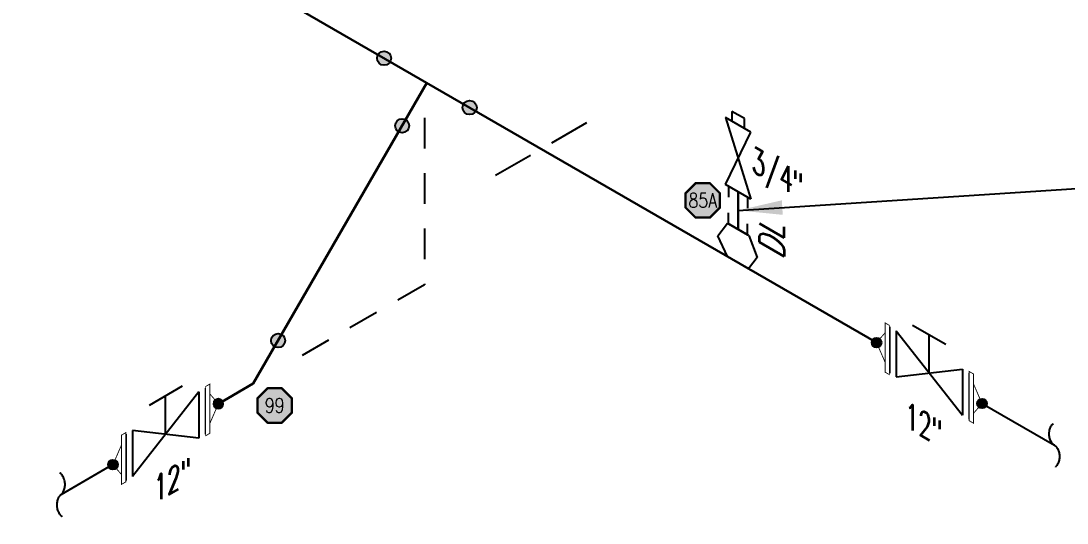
# Model space of a CAD drawing. Header units: inches. Extents: x 0.1 to 17.4, y 0.1 to 11.4.
# Drawn here: x 8.999 to 13.253, y 3.721 to 5.763 of the extents above; entities that cross this region are included whole.
import ezdxf
from ezdxf.enums import TextEntityAlignment as Align

# ---------------------------------------------------------------- set-up
doc = ezdxf.new("R2010")
doc.units = ezdxf.units.IN
doc.header["$MEASUREMENT"] = 0
doc.linetypes.add('HIDDEN2', pattern=[0.1875, 0.125, -0.0625])
for name, color, linetype in [('3', 1, 'Continuous'), ('COMP', 1, 'Continuous'), ('DL', 20, 'Continuous'), ('FITTINGS', 4, 'Continuous'), ('PART_PCML', 7, 'Continuous'), ('PART_SelectedCML_RT', 132, 'Continuous'), ('PIPE-ANNO', 150, 'HIDDEN2'), ('TEXT', 7, 'Continuous'), ('UNAS.PIPE', 251, 'Continuous'), ('WELD POINTS', 41, 'Continuous'), ('Welds', 7, 'Continuous')]:
    doc.layers.add(name, color=color, linetype=linetype)
doc.layers.add('PIPE', color=7, linetype='Continuous', lineweight=30)
doc.styles.add('ISO30', font='simplex.shx', dxfattribs={"width": 0.85, "oblique": 30, "height": 0.075})
doc.styles.add('PART_Standard', font='romans', dxfattribs={"width": 0.8, "height": 0.09})
doc.styles.add('SIMPLEX', font='ROMANS')
doc.styles.get("Standard").update_dxf_attribs({"font": 'arial.ttf'})
doc.dimstyles.get("Standard").update_dxf_attribs({"dimtxt": 0.18, "dimasz": 0.18, "dimexe": 0.18, "dimexo": 0.0625, "dimgap": 0.09, "dimtad": 0, "dimtih": 1, "dimtoh": 1, "dimdec": 4, "dimzin": 0, "dimdsep": 46, "dimtxsty": 'Standard', "dimcen": 0.09, "dimadec": 0, "dimazin": 0, "dimtfac": 1, "dimtdec": 4, "dimtofl": 0, "dimtmove": 0, "dimatfit": 3, "dimfxl": 1, "dimtolj": 1, "dimtzin": 0, "dimarcsym": 0})

# ---------------------------------------------------------------- blocks, each defined once
blk = doc.blocks.new('3_VALVE_FLANGE_GATE_30')
at = {"color": 0, "linetype": 'ByBlock', "lineweight": -2}
blk.add_wipeout([(-0.1624, -0.1875), (-0.1353, -0.1719), (0, 0), (0.1353, -0.0156), (0.1624, 0), (0.1624, 0.1875), (0.1353, 0.1719), (0, 0), (-0.1353, 0.0156), (-0.1624, 0)], dxfattribs=at)
for p, q in [((0.1353, 0.1719), (-0.1353, -0.1719)), ((0.0677, 0.1953), (-0.0677, 0.1172)), ((0.1353, 0.1719), (0.1353, -0.0156)), ((0.1624, 0.1875), (0.1624, 0)), ((0, 0), (0, 0.1563)), ((-0.1624, 0), (-0.1624, -0.1875)), ((-0.1353, 0.0156), (-0.1353, -0.1719)), ((0.1353, -0.0156), (-0.1353, 0.0156))]:
    blk.add_line(p, q, dxfattribs=at)
blk = doc.blocks.new('AM9A04')
at = {"linetype": 'Continuous', "const_width": 0.01}
blk.add_lwpolyline([(0, -0.289), (0, 0.289), (-0.05, 0.318), (-0.05, -0.26)], close=True, dxfattribs=at)
at = {"const_width": 0.01}
blk.add_lwpolyline([(-0.05, -0.144), (-0.15, 0.087), (-0.05, 0.202)], dxfattribs=at)
blk = doc.blocks.new('A09')
at = {"layer": 'Welds'}
h = blk.add_hatch(color=256, dxfattribs=at)
h.dxf.hatch_style = 1
h.paths.add_polyline_path([(-0.03, 0, 1), (0.03, 0, 1)])
blk.add_circle((0, 0), 0.03, dxfattribs=at)
blk = doc.blocks.new('*U82')
blk.add_wipeout([(0.052, -0.03), (0.0173, -0.07), (0.0173, -0.1101), (0, -0.1001), (0, 0.1001), (0.0173, 0.0901), (0.0173, 0.05)]).dxf.layer = 'COMP'
at = {"layer": '3', "xscale": 0.65, "yscale": 0.65, "zscale": 0.65}
blk.add_blockref('A09', (0.052, -0.03), dxfattribs=at)
at = {"layer": 'COMP', "xscale": 0.3466300616258731, "yscale": 0.3466300616258731, "zscale": 0.3466300616258731, "rotation": 180}
blk.add_blockref('AM9A04', (0, 0), dxfattribs=at)
blk = doc.blocks.new('1_Text_30')
at = {"layer": 'TEXT', "style": 'PART_Standard', "oblique": 30, "width": 0.8}
blk.add_attdef('TEXT', (0, 0), '', height=0.09, rotation=30, dxfattribs=at)
blk = doc.blocks.new('1_BREAK-PIPE_PIPE_00')
at = {"color": 0, "linetype": 'ByBlock', "lineweight": -2}
for centre, major_axis in [((-0.0298, 0.0919), (0, -0.101)), ((0.0298, -0.0919), (0, 0.101))]:
    blk.add_ellipse(centre, major_axis=major_axis, ratio=0.711978, start_param=0.427466, end_param=3.141593, dxfattribs=at)
blk = doc.blocks.new('1_Tilde_30')
at = {"layer": 'PIPE-ANNO', "xscale": -0.5000000000000001, "yscale": 0.5000000000000001, "zscale": 0.5000000000000001, "rotation": 114.4010914305396}
blk.add_blockref('1_BREAK-PIPE_PIPE_00', (0, 0), dxfattribs=at)
blk = doc.blocks.new('2_WELD_SINGLE_00')
at = {"linetype": 'ByBlock', "lineweight": -2}
h = blk.add_hatch(color=0, dxfattribs=at)
edge = h.paths.add_edge_path()
edge.add_arc((0, 0), 0.0286, 0, 360)
at = {"color": 0, "linetype": 'ByBlock', "lineweight": -2}
blk.add_circle((0, 0), 0.0286, dxfattribs=at)
blk = doc.blocks.new('*U83')
at = {"layer": 'WELD POINTS'}
for p, rotation in [((-0.174, 0.1004), 59.99999999999959), ((0.174, -0.1004), 150), ((-0.1004, -0.174), 329.9999999999994)]:
    blk.add_blockref('2_WELD_SINGLE_00', p, dxfattribs=dict(at, rotation=rotation))
blk = doc.blocks.new('4_SUPPORT_I-BEAM_30')
at = {"color": 0, "linetype": 'ByBlock', "lineweight": -2}
for p, q in [((-0.0435, 0.0251), (-0.1857, 0.1072)), ((0.1857, -0.1072), (0.0435, -0.0251))]:
    blk.add_line(p, q, dxfattribs=at)
blk = doc.blocks.new('O-let 2')
at = {"layer": 'FITTINGS', "linetype": 'ByBlock'}
for p, q in [((11.0972, 20.3791), (11.136, 20.4308)), ((11.2238, 20.3801), (11.136, 20.4308)), ((11.1362, 20.2951), (11.0972, 20.3791)), ((11.2238, 20.3801), (11.2567, 20.2906)), ((11.2227, 20.2452), (11.1362, 20.2951)), ((11.2567, 20.2906), (11.2227, 20.2452))]:
    blk.add_line(p, q, dxfattribs=at)
blk = doc.blocks.new('Bleeder Valve 4')
at = {"layer": 'FITTINGS', "linetype": 'ByBlock'}
for p, q in [((0.0002, 0.2727), (-0.051, 0.3022)), ((-0.051, 0.3022), (0.0515, -0.0297)), ((0.0256, 0.2976), (-0.0253, 0.3271)), ((-0.0253, 0.3271), (-0.0253, 0.2874)), ((0.0513, 0.2431), (0.0002, 0.2727)), ((0.0256, 0.258), (0.0256, 0.2976)), ((-0.0515, 0.0297), (0.0513, 0.2431)), ((0.0515, -0.0297), (-0.0515, 0.0297))]:
    blk.add_line(p, q, dxfattribs=at)
blk = doc.blocks.new('Bleeder 4')
at = {"layer": 'PIPE', "linetype": 'Continuous'}
blk.add_line((0.0005, 0.1353), (0.0005, 0.2878), dxfattribs=at)
for name, p in [('Bleeder Valve 4', (0.0005, 0.2878)), ('O-let 2', (-11.1794, -20.2702))]:
    blk.add_blockref(name, p)
blk = doc.blocks.new('2_SOCKET_SINGLE_30')
at = {"color": 0, "linetype": 'ByBlock', "lineweight": -2}
for p, q in [((0, 0.0625), (0.0541, 0.0937)), ((0, 0.0625), (0, -0.0625)), ((0, -0.0625), (0.0541, -0.0313))]:
    blk.add_line(p, q, dxfattribs=at)
blk = doc.blocks.new('DL_Vert_30')
at = {"layer": 'DL', "style": 'ISO30', "oblique": 30, "width": 0.85}
blk.add_text('DL', height=0.1, rotation=90, dxfattribs=at).set_placement((0, 0))
blk = doc.blocks.new('1_Text_330')
at = {"layer": 'TEXT', "style": 'PART_Standard', "oblique": 330, "width": 0.8}
blk.add_attdef('3/4"', (0, 0), '', height=0.09, rotation=330, dxfattribs=at)
blk = doc.blocks.new('1_Tilde_00')
at = {"layer": 'PIPE-ANNO', "xscale": -0.5000000000000001, "yscale": 0.5, "zscale": 0.5}
blk.add_blockref('1_BREAK-PIPE_PIPE_00', (0, 0), dxfattribs=at)
blk = doc.blocks.new('PART_PCML')
blk.add_hatch(color=0).paths.add_polyline_path([(-0.0699, -0.029), (-0.029, -0.0699), (0.029, -0.0699), (0.0699, -0.029), (0.0699, 0.029), (0.029, 0.0699), (-0.029, 0.0699), (-0.0699, 0.029)])
at = {"color": 7, "const_width": 0.009}
blk.add_lwpolyline([(-0.0699, 0.029), (-0.029, 0.0699), (0.029, 0.0699), (0.0699, 0.029), (0.0699, -0.029), (0.029, -0.0699), (-0.029, -0.0699), (-0.0699, -0.029), (-0.0699, 0.029), (-0.029, 0.0699)], dxfattribs=at)
at = {"color": 18, "true_color": 0x000000}
blk.add_lwpolyline([(-0.029, 0.0699), (-0.0699, 0.029), (-0.0699, -0.029), (-0.029, -0.0699), (0.029, -0.0699), (0.0699, -0.029), (0.0699, 0.029), (0.029, 0.0699)], close=True, dxfattribs=at)
at = {"color": 7, "true_color": 0xffffff, "style": 'SIMPLEX', "width": 0.8, "flags": 1}
for tag, p in [('CIRCUIT', (-0.0939, 0.0889)), ('DM', (-0.0527, -0.1332)), ('TYPE', (-0.0749, -0.2043))]:
    blk.add_attdef(tag, p, '', height=0.0586, dxfattribs=at)
at = {"color": 7, "true_color": 0xffffff, "style": 'SIMPLEX', "width": 0.8}
blk.add_attdef('DMDISP', text='', height=0.0586, dxfattribs=at).set_placement((0, 0), align=Align.MIDDLE_CENTER)

msp = doc.modelspace()

# ---------------------------------------------------------------- linework, layer by layer
at = {"layer": 'PIPE'}
for p, q in [((5.0286, 8.7561), (12.4785, 4.455)), ((9.9439, 4.2882), (10.6497, 5.5108)), ((9.9439, 4.2882), (9.802, 4.2063))]:
    msp.add_line(p, q, dxfattribs=at)
at = {"layer": 'PIPE-ANNO'}
for p, q in [((10.64, 5.3691), (10.64, 4.6901)), ((10.64, 4.6901), (10.0679, 4.3598))]:
    msp.add_line(p, q, dxfattribs=at)

# ---------------------------------------------------------------- block references
msp.add_blockref('1_Tilde_00', (13.2014, 4.0376))
at = {"layer": 'DL'}
msp.add_blockref('DL_Vert_30', (12.103, 4.7905), dxfattribs=at)
at = {"layer": 'FITTINGS'}
msp.add_blockref('Bleeder 4', (11.915, 4.7802), dxfattribs=at)
at = {"layer": 'FITTINGS', "xscale": -1}
for name, p in [('4_SUPPORT_I-BEAM_30', (11.1146, 5.2424)), ('3_VALVE_FLANGE_GATE_30', (12.6928, 4.3312))]:
    msp.add_blockref(name, p, dxfattribs=at)
at = {"layer": 'FITTINGS'}
for p, xscale, yscale, zscale, rotation in [((11.9155, 5.068), 0.713168504377533, 0.713168504377533, 0.713168504377533, 240.0047239548921), ((11.9155, 4.9156), 0.7131685043775329, 0.7131685043775329, 0.7131685043775329, 60.00472395489211)]:
    msp.add_blockref('2_SOCKET_SINGLE_30', p, dxfattribs=dict(at, xscale=xscale, yscale=yscale, zscale=zscale, rotation=rotation))
at = {"layer": 'PART_PCML', "color": 13}
msp.add_blockref('PART_PCML', (11.7717, 5.0333), dxfattribs=at).add_auto_attribs({'DMDISP': '85A'})
at = {"layer": 'PART_PCML', "color": 118}
msp.add_blockref('PART_PCML', (10.0309, 4.1992), dxfattribs=at).add_auto_attribs({'DMDISP': '99'})
at = {"layer": 'PIPE-ANNO', "xscale": -1, "rotation": 119.9999999999999}
msp.add_blockref('1_Tilde_30', (9.1617, 3.8366), dxfattribs=at)
at = {"layer": 'TEXT'}
msp.add_blockref('1_Text_330', (11.9717, 5.1528), dxfattribs=at).add_auto_attribs({'3/4"': '3/4"'})
at = {"layer": 'UNAS.PIPE'}
msp.add_blockref('3_VALVE_FLANGE_GATE_30', (9.5876, 4.0825), dxfattribs=at)
at = {"layer": 'WELD POINTS'}
for name, p in [('*U83', (10.6497, 5.5108)), ('2_WELD_SINGLE_00', (10.0448, 4.4631))]:
    msp.add_blockref(name, p, dxfattribs=at)

# ---------------------------------------------------------------- leaders
at = {"layer": 'PART_SelectedCML_RT'}
msp.add_leader([(11.9155, 4.9924), (13.7082, 5.1081)], dimstyle='Standard', dxfattribs=at)

# ---------------------------------------------------------------- next in the draw order: block references
at = {"layer": 'COMP', "ltscale": 0.65, "rotation": 180}
msp.add_blockref('*U82', (12.5305, 4.4249), dxfattribs=at)
at = {"layer": 'COMP', "ltscale": 0.65, "xscale": -1, "rotation": 180}
msp.add_blockref('*U82', (9.75, 4.1762), dxfattribs=at)
at = {"layer": 'TEXT'}
msp.add_blockref('1_Text_330', (12.5954, 4.1146), dxfattribs=at).add_auto_attribs({'3/4"': '12"'})
ref = msp.add_blockref('1_Text_30', (9.5406, 3.8015), dxfattribs=at)
ref.add_attrib('TEXT', '12"', (9.5406, 3.8015), dxfattribs={"layer": 'UNAS.PIPE', "height": 0.09, "rotation": 30, "style": 'PART_Standard', "oblique": 30, "width": 0.8})

# ---------------------------------------------------------------- next in the draw order: wipeouts: each hides what was drawn before it
for points in [[(12.9072, 4.2074), (12.8725, 4.1674), (12.8725, 4.1274), (12.8552, 4.1374), (12.8552, 4.3375), (12.8725, 4.3275), (12.8725, 4.2875)], [(9.3733, 3.9587), (9.4079, 3.9187), (9.4079, 3.8787), (9.4253, 3.8887), (9.4253, 4.0888), (9.4079, 4.0788), (9.4079, 4.0388)]]:
    msp.add_wipeout(points).dxf.layer = 'UNAS.PIPE'

# ---------------------------------------------------------------- next in the draw order: hatches: boundary and pattern name
at = {"layer": 'UNAS.PIPE'}
h = msp.add_hatch(color=256, dxfattribs=at)
h.dxf.hatch_style = 1
h.paths.add_polyline_path([(12.9267, 4.2074, 1), (12.8877, 4.2074, 1)])
h = msp.add_hatch(color=256, dxfattribs=at)
h.dxf.hatch_style = 1
h.paths.add_polyline_path([(9.3928, 3.9587, 1), (9.3538, 3.9587, 1)])

# ---------------------------------------------------------------- next in the draw order: linework, layer by layer
for p, q in [((12.9072, 4.2074), (13.2014, 4.0376)), ((9.3733, 3.9587), (9.1617, 3.8366))]:
    msp.add_line(p, q, dxfattribs=at)
for centre in [(12.9072, 4.2074), (9.3733, 3.9587)]:
    msp.add_circle(centre, 0.0195, dxfattribs=at)

# ---------------------------------------------------------------- next in the draw order: block references
at = {"layer": 'UNAS.PIPE', "yscale": 0.3466300616258731, "zscale": 0.3466300616258731, "rotation": 180}
for p, xscale in [((12.8552, 4.2374), 0.3466300616258731), ((9.4253, 3.9887), -0.3466300616258731)]:
    msp.add_blockref('AM9A04', p, dxfattribs=dict(at, xscale=xscale))

doc.saveas('drawing.dxf')
